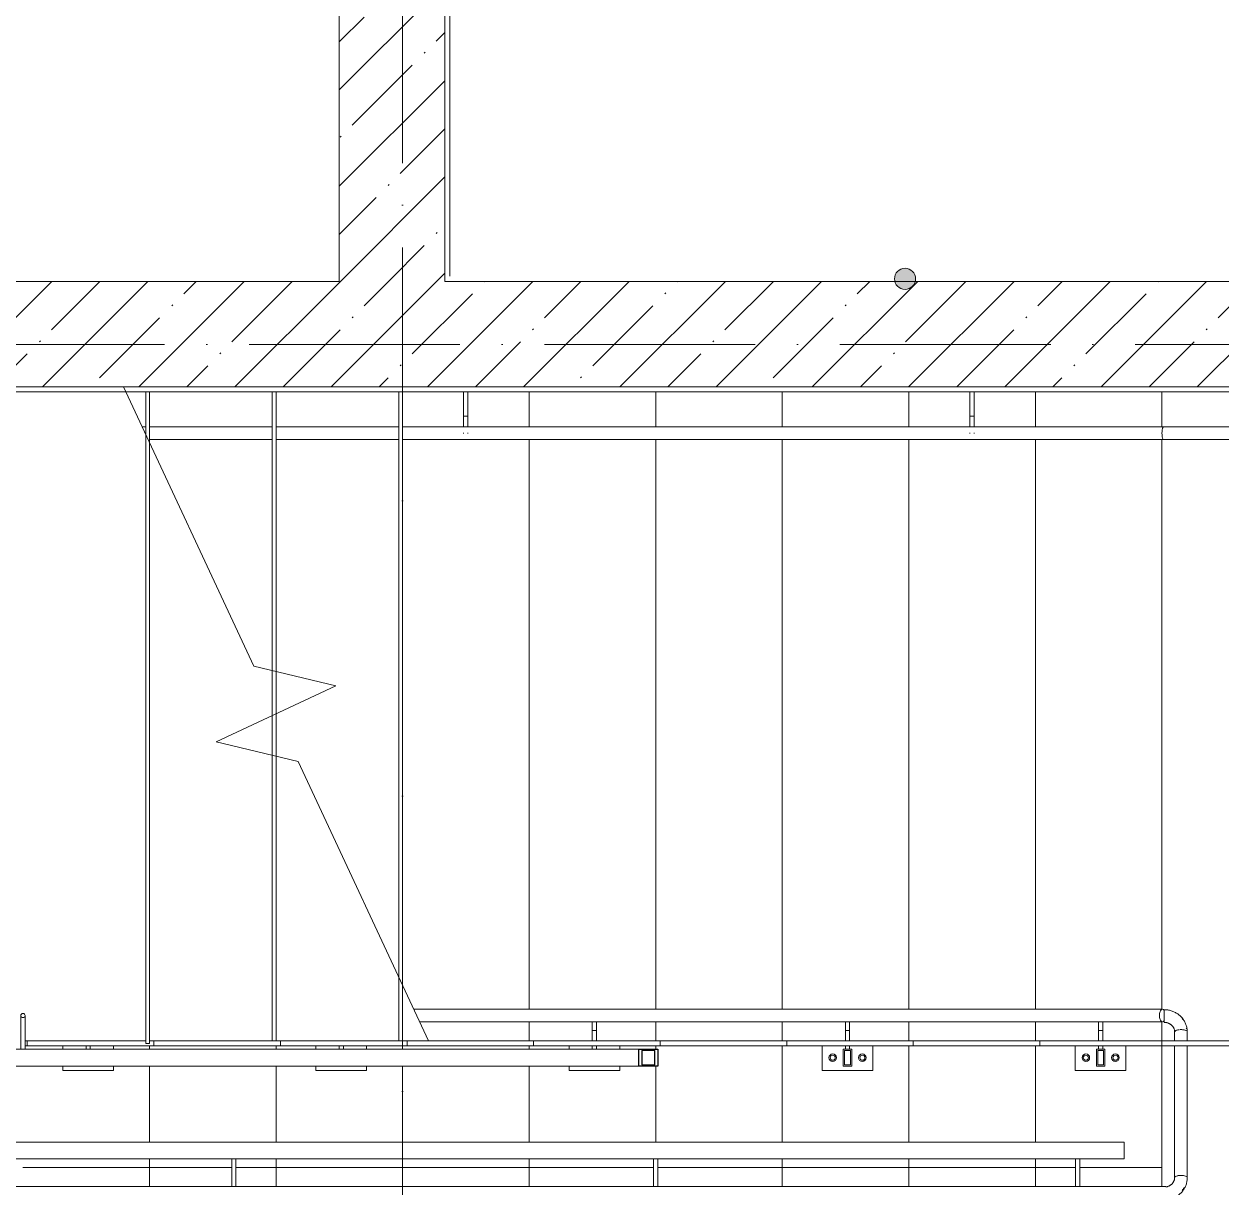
# Model space of a CAD drawing. Header units: millimetres. Extents: x -12989 to 629078, y -109036 to 555275.
# Drawn here: x 77032 to 79870, y -104562 to -101805 of the extents above; entities that cross this region are included whole.
import ezdxf

# ---------------------------------------------------------------- set-up
doc = ezdxf.new("R2010")
doc.units = ezdxf.units.MM
doc.linetypes.add('50_200_ШТРИХ_1Т_ш5_п1_п1_', pattern=[700, 500, -100, 0, -100])
for name, color, linetype, lineweight in [('4 -стяжа', 7, 'Continuous', 30), ('Контуры', 7, 'Continuous', 9), ('Линии подступенков', 7, 'Continuous', 9), ('Линии свеса', 7, 'Continuous', 9), ('Марки вырезов', 7, 'Continuous', 9), ('Марки стен', 7, 'Continuous', 9), ('Ограждение', 7, 'Continuous', 9), ('Ограждение-1', 7, 'Continuous', 25), ('Оси-2', 7, '50_200_ШТРИХ_1Т_ш5_п1_п1_', 9), ('Стены', 7, 'Continuous', 9), ('Стены-1', 7, 'Continuous', 13), ('Штриховка разреза-1', 7, 'Continuous', 9)]:
    doc.layers.add(name, color=color, linetype=linetype, lineweight=lineweight)
doc.layers.get('4 -стяжа').off()
pattern_1 = [(45, (0, 0), (-114.04925, 114.04925), []), (45, (114.05, 0), (-114.04925, 114.04925), [201.612, -40.322, 3.353, -36.97])]

# ---------------------------------------------------------------- blocks, each defined once
blk = doc.blocks.new('ось2эт')
at = {"layer": 'Оси-2'}
for p, q in [((77929.9, -108435.9), (77929.9, -54635.1)), ((94868.3, -102565.3), (-12388.8, -102565.3))]:
    blk.add_line(p, q, dxfattribs=at)
blk = doc.blocks.new('О_Элемент ограждения_Маршевый с подрезкой_Труба_ГОСТ 8645-68 - О_Элемент ограждения_Маршевый с подрезкой_Труба_ГОСТ 8645-68-V91-АИ2_02_План отделки стен 2-го этажа _Часть 2_')
at = {"layer": 'Ограждение'}
for p, q in [((-210, 20), (-2570, 20)), ((-210, 20), (-210, -20)), ((-20, 20), (-210, 20)), ((-1114.8, -20), (-2570, -20)), ((-210, -20), (-1105.2, -20)), ((-210, -20), (-114.8, -20)), ((-105.2, -20), (-20, -20))]:
    blk.add_line(p, q, dxfattribs=at)
at = {"layer": 'Ограждение-1'}
for p, q in [((-2614.7, -20), (-2614.7, 20)), ((-2614.7, 20), (-2570, 20)), ((-2608, 17), (-2608, -17)), ((-2576.7, 17), (-2608, 17)), ((-2576.7, -17), (-2576.7, 17)), ((-2570, 20), (-2570, -20)), ((-2570, -20), (-2614.7, -20)), ((-2608, -17), (-2576.7, -17))]:
    blk.add_line(p, q, dxfattribs=at)
blk = doc.blocks.new('О_Элемент ограждения_Обод_Труба_ГОСТ 8645-68 - О_Элемент ограждения_Обод_Труба_ГОСТ 8645-68-V87-АИ2_02_План отделки стен 2-го этажа _Часть 2_')
at = {"layer": 'Ограждение'}
for p, q in [((-3720, 20), (0, 20)), ((0, 20), (0, -20)), ((0, -20), (-3720, -20))]:
    blk.add_line(p, q, dxfattribs=at)
blk = doc.blocks.new('О_Кронштейн_Форма Г_Круг_ГОСТ 2590-2006 - О_Кронштейн_Форма Г_Круг_ГОСТ 2590-2006-V88-АИ2_02_План отделки стен 2-го этажа _Часть 2_')
at = {"layer": 'Ограждение'}
for p, q in [((5895, 1665), (5895, 1720)), ((5905, 1720), (5905, 1665))]:
    blk.add_line(p, q, dxfattribs=at)
at = {"layer": 'Ограждение', "flags": 128}
for points in [[(5895, 1655), (5895, 1655.9), (5895, 1656.9), (5895, 1657.8), (5895, 1658.8), (5895, 1659.8), (5895, 1660.8), (5895, 1661.7), (5895, 1662.7), (5895, 1663.7), (5895, 1664.7), (5895, 1665)], [(5905, 1665), (5905, 1664), (5905, 1663), (5905, 1662), (5905, 1661), (5905, 1660), (5905, 1659.1), (5905, 1658.1), (5905, 1657.1), (5905, 1656.2), (5905, 1655.3)]]:
    blk.add_lwpolyline(points, dxfattribs=at)
blk = doc.blocks.new('О_Элемент поручня_Маршевый_Труба_ГОСТ 8732-78 - О_Элемент поручня_Маршевый_Труба_ГОСТ 8732-78-V93-АИ2_02_План отделки стен 2-го этажа _Часть 2_')
at = {"layer": 'Ограждение'}
blk.add_line((-9.9, 0), (-3926, 0), dxfattribs=at)
at = {"layer": 'Ограждение', "flags": 128}
blk.add_lwpolyline([(-8.3, -1.5), (-9.1, -0.4), (-9.9, 0)], dxfattribs=at)
blk = doc.blocks.new('Ограждение 2 - Ограждение 2-32862125-АИ2_02_План отделки стен 2-го этажа _Часть 2_')
at = {"layer": 'Ограждение'}
for p, q in [((85794.7, 1719), (85794.7, 1661.1)), ((85794.7, 1719), (85794.7, 1661.1)), ((85804.7, 1661.1), (85804.7, 1719)), ((85804.7, 1661.1), (85804.7, 1719)), ((86994.8, 1719), (86994.8, 1661.1)), ((86994.8, 1719), (86994.8, 1661.1)), ((87004.8, 1661.1), (87004.8, 1719)), ((87004.8, 1661.1), (87004.8, 1719)), ((85041, 1636), (85032.9, 1636)), ((85341, 1636), (85050, 1636)), ((85641, 1636), (85350, 1636)), ((87453.5, 1636), (85650, 1636)), ((87764.7, 1636), (87453.5, 1636)), ((85050, 1606), (85341, 1606)), ((85350, 1606), (85641, 1606)), ((85650, 1606), (87453.5, 1606)), ((87453.5, 1606), (87764.7, 1606))]:
    blk.add_line(p, q, dxfattribs=at)
at = {"layer": 'Ограждение', "flags": 128}
for points in [[(85794.7, 1636.6), (85794.7, 1638), (85794.7, 1639.3), (85794.7, 1640.7), (85794.7, 1642.2), (85794.7, 1643.7), (85794.7, 1645.2), (85794.7, 1646.7), (85794.7, 1648.3), (85794.7, 1649.8), (85794.7, 1651.4), (85794.7, 1653), (85794.7, 1654.6), (85794.7, 1656.3), (85794.7, 1657.9), (85794.7, 1659.6), (85794.7, 1661.1)], [(85794.7, 1636.6), (85794.7, 1638), (85794.7, 1639.3), (85794.7, 1640.7), (85794.7, 1642.2), (85794.7, 1643.7), (85794.7, 1645.2), (85794.7, 1646.7), (85794.7, 1648.3), (85794.7, 1649.8), (85794.7, 1651.4), (85794.7, 1653), (85794.7, 1654.6), (85794.7, 1656.3), (85794.7, 1657.9), (85794.7, 1659.6), (85794.7, 1661.1)], [(85804.7, 1661.1), (85804.7, 1659.4), (85804.7, 1657.8), (85804.7, 1656.2), (85804.7, 1654.5), (85804.7, 1652.9), (85804.7, 1651.3), (85804.7, 1649.7), (85804.7, 1648.1), (85804.7, 1646.6), (85804.7, 1645.1), (85804.7, 1643.6), (85804.7, 1642.1), (85804.7, 1640.6), (85804.7, 1639.2), (85804.7, 1637.9), (85804.7, 1636.5)], [(85804.7, 1661.1), (85804.7, 1659.4), (85804.7, 1657.8), (85804.7, 1656.2), (85804.7, 1654.5), (85804.7, 1652.9), (85804.7, 1651.3), (85804.7, 1649.7), (85804.7, 1648.1), (85804.7, 1646.6), (85804.7, 1645.1), (85804.7, 1643.6), (85804.7, 1642.1), (85804.7, 1640.6), (85804.7, 1639.2), (85804.7, 1637.9), (85804.7, 1636.5)], [(86994.8, 1636.6), (86994.8, 1638), (86994.8, 1639.3), (86994.8, 1640.7), (86994.8, 1642.2), (86994.8, 1643.7), (86994.8, 1645.2), (86994.8, 1646.7), (86994.8, 1648.3), (86994.8, 1649.8), (86994.8, 1651.4), (86994.8, 1653), (86994.8, 1654.6), (86994.8, 1656.3), (86994.8, 1657.9), (86994.8, 1659.6), (86994.8, 1661.1)], [(86994.8, 1636.6), (86994.8, 1638), (86994.8, 1639.3), (86994.8, 1640.7), (86994.8, 1642.2), (86994.8, 1643.7), (86994.8, 1645.2), (86994.8, 1646.7), (86994.8, 1648.3), (86994.8, 1649.8), (86994.8, 1651.4), (86994.8, 1653), (86994.8, 1654.6), (86994.8, 1656.3), (86994.8, 1657.9), (86994.8, 1659.6), (86994.8, 1661.1)], [(87004.8, 1661.1), (87004.8, 1659.4), (87004.8, 1657.8), (87004.8, 1656.2), (87004.8, 1654.5), (87004.8, 1652.9), (87004.8, 1651.3), (87004.8, 1649.7), (87004.8, 1648.1), (87004.8, 1646.6), (87004.8, 1645.1), (87004.8, 1643.6), (87004.8, 1642.1), (87004.8, 1640.6), (87004.8, 1639.2), (87004.8, 1637.9), (87004.8, 1636.5)], [(87004.8, 1661.1), (87004.8, 1659.4), (87004.8, 1657.8), (87004.8, 1656.2), (87004.8, 1654.5), (87004.8, 1652.9), (87004.8, 1651.3), (87004.8, 1649.7), (87004.8, 1648.1), (87004.8, 1646.6), (87004.8, 1645.1), (87004.8, 1643.6), (87004.8, 1642.1), (87004.8, 1640.6), (87004.8, 1639.2), (87004.8, 1637.9), (87004.8, 1636.5)], [(85794.7, 1620.1), (85794.7, 1620.2), (85794.7, 1620.3), (85794.7, 1620.4), (85794.7, 1620.7), (85794.7, 1621), (85794.7, 1621.4), (85794.7, 1621.8)], [(85804.7, 1621.8), (85804.7, 1621.3), (85804.7, 1621), (85804.7, 1620.7), (85804.7, 1620.4), (85804.7, 1620.3), (85804.7, 1620.2), (85804.7, 1620.1)], [(86994.8, 1620.1), (86994.8, 1620.2), (86994.8, 1620.3), (86994.8, 1620.4), (86994.8, 1620.7), (86994.8, 1621), (86994.8, 1621.4), (86994.8, 1621.8)], [(87004.8, 1621.8), (87004.8, 1621.3), (87004.8, 1621), (87004.8, 1620.7), (87004.8, 1620.4), (87004.8, 1620.3), (87004.8, 1620.2), (87004.8, 1620.1)]]:
    blk.add_lwpolyline(points, dxfattribs=at)
at = {"layer": 'Ограждение'}
for points in [[(85794.8, 1661.1), (85794.7, 1661.1), (85794.7, 1661.1), (85794.8, 1661.1)], [(85794.8, 1661.1), (85794.7, 1661.1), (85794.7, 1661.1), (85795.3, 1661.1), (85796.4, 1661.1), (85798, 1661.1), (85799.1, 1661.1), (85799.7, 1661.1)], [(85799.7, 1661.1), (85800.3, 1661.1), (85801.5, 1661.1), (85803, 1661.1), (85804.1, 1661.1), (85804.5, 1661.1), (85804.6, 1661.1)], [(86994.9, 1661.1), (86994.8, 1661.1), (86994.8, 1661.1), (86994.9, 1661.1)], [(86994.9, 1661.1), (86994.8, 1661.1), (86994.8, 1661.1), (86995.4, 1661.1), (86996.5, 1661.1), (86998.1, 1661.1), (86999.2, 1661.1), (86999.8, 1661.1)], [(86999.8, 1661.1), (87000.4, 1661.1), (87001.6, 1661.1), (87003.1, 1661.1), (87004.2, 1661.1), (87004.6, 1661.1), (87004.7, 1661.1)]]:
    blk.add_open_spline(points, degree=3, dxfattribs=at)
for points, knots in [([(87453.5, 1636), (87453.2, 1636), (87452.6, 1635.7), (87451.8, 1634.2), (87451, 1631.8), (87450.2, 1627.6), (87450, 1623.7), (87450, 1621)], [-0.5, -0.5, -0.5, -0.5, -0.4166667, -0.3333333, -0.25, -0.1666667, 0, 0, 0, 0]), ([(87450, 1621), (87450, 1618.4), (87450.2, 1614.5), (87451, 1610.3), (87451.8, 1607.9), (87452.6, 1606.4), (87453.2, 1606), (87453.5, 1606)], [-1, -1, -1, -1, -0.8333333, -0.75, -0.6666667, -0.5833333, -0.5, -0.5, -0.5, -0.5])]:
    blk.add_open_spline(points, degree=3, knots=knots, dxfattribs=at)
blk = doc.blocks.new('О_Элемент поручня_Торцевой_Труба_ГОСТ 8732-78 - О_Элемент поручня_Торцевой_Труба_ГОСТ 8732-78-31465698-АИ2_02_План отделки стен 2-го этажа _Часть 2_')
at = {"layer": 'Ограждение'}
for p, q in [((-38.6, 30), (-350.8, 30)), ((-5.3, 30), (-26.6, 30)), ((-350.8, 0), (-38.6, 0)), ((-26.6, 0), (-5.3, 0))]:
    blk.add_line(p, q, dxfattribs=at)
for centre, start_param, end_param in [((-5.3, 15), 5.759587, 6.283185), ((-350.8, 15), 3.141593, 4.712389), ((-350.8, 15), 5.235988, 5.393382), ((-5.3, 15), 3.141593, 3.403392), ((-5.3, 15), 5.574568, 5.720388), ((-5.3, 15), 3.701791, 3.847547), ((-5.3, 15), 4.125313, 4.18879), ((-5.3, 15), 4.712391, 4.953925), ((-5.3, 15), 4.469522, 4.712389)]:
    blk.add_ellipse(centre, major_axis=(0, 15), ratio=0.350207, start_param=start_param, end_param=end_param, dxfattribs=at)
blk = doc.blocks.new('О_Элемент поручня_Загиб_Труба_ГОСТ 8732-78 - О_Элемент поручня_Загиб_Труба_ГОСТ 8732-78-31465703-АИ2_02_План отделки стен 2-го этажа _Часть 2_')
at = {"layer": 'Ограждение'}
for p, q in [((89805, 2073.8), (89805, 2073.3)), ((89805, 2043.8), (89805, 2073.8)), ((89805, 2044.3), (89805, 2043.8)), ((89847.6, 2052.2), (89848.6, 2050.9)), ((89857.7, 2030.2), (89858, 2028.1))]:
    blk.add_line(p, q, dxfattribs=at)
at = {"layer": 'Ограждение', "flags": 128}
for points in [[(89805, 2073.8), (89807.2, 2073.8), (89809.3, 2073.7), (89811.5, 2073.5), (89813.6, 2073.2), (89815.7, 2072.8), (89817.9, 2072.4), (89820, 2071.9), (89822, 2071.3), (89824.1, 2070.6), (89826.1, 2069.8), (89828.1, 2069), (89830, 2068.1), (89832, 2067.1), (89833.8, 2066), (89835.7, 2064.9), (89837.5, 2063.7), (89839.2, 2062.5), (89840.9, 2061.1), (89842.5, 2059.7), (89844.1, 2058.3), (89845.6, 2056.7), (89847.1, 2055.2), (89848.5, 2053.5), (89849.8, 2051.8), (89851, 2050.1), (89852.2, 2048.3), (89853.3, 2046.5), (89854.3, 2044.6), (89855.3, 2042.6), (89856.1, 2040.7), (89856.9, 2038.7), (89857.6, 2036.7), (89858.2, 2034.6), (89858.7, 2032.5), (89859.2, 2030.4), (89859.5, 2028.3), (89859.8, 2026.2), (89859.9, 2024.1), (89860, 2021.9)], [(89830, 2021.4), (89830, 2022.2), (89829.9, 2023.1), (89829.8, 2023.9), (89829.7, 2024.8), (89829.5, 2025.6), (89829.3, 2026.5), (89829.1, 2027.3), (89828.8, 2028.1), (89828.5, 2029), (89828.2, 2029.8), (89827.8, 2030.6), (89827.4, 2031.4), (89826.9, 2032.2), (89826.4, 2032.9), (89825.9, 2033.7), (89825.3, 2034.4), (89824.7, 2035.1), (89824.1, 2035.8), (89823.5, 2036.5), (89822.8, 2037.1), (89822.1, 2037.8), (89821.3, 2038.4), (89820.5, 2039), (89819.7, 2039.5), (89818.9, 2040), (89818, 2040.5), (89817.1, 2041), (89816.2, 2041.4), (89815.3, 2041.8), (89814.4, 2042.2), (89813.4, 2042.5), (89812.4, 2042.8), (89811.4, 2043.1), (89810.4, 2043.3), (89809.4, 2043.5), (89808.4, 2043.6), (89807.4, 2043.7), (89806.3, 2043.8), (89805.3, 2043.8), (89805, 2043.8)]]:
    blk.add_lwpolyline(points, dxfattribs=at)
at = {"layer": 'Ограждение'}
for start_param, end_param in [(2.776165, 3.141593), (1.905831, 2.535092), (1.570798, 1.811871), (0.600394, 1.570798), (0, 0.178896)]:
    blk.add_ellipse((89845, 2021.4), major_axis=(15, 0), ratio=0.350207, start_param=start_param, end_param=end_param, dxfattribs=at)
blk = doc.blocks.new('О_Элемент поручня_Загиб_Труба_ГОСТ 8732-78 - О_Элемент поручня_Загиб_Труба_ГОСТ 8732-78-V244-АИ2_02_План отделки стен 2-го этажа _Часть 2_')
at = {"layer": 'Ограждение'}
for p, q in [((89805, 1624.3), (89805, 1632.2)), ((89805, 1623.5), (89805, 1624.3))]:
    blk.add_line(p, q, dxfattribs=at)
at = {"layer": 'Ограждение', "flags": 128}
for points in [[(89860, 1675.9), (89860, 1673.7), (89859.8, 1671.6), (89859.6, 1669.5), (89859.3, 1667.3), (89858.9, 1665.2), (89858.4, 1663.2), (89857.8, 1661.1), (89857.1, 1659.1), (89856.4, 1657.1), (89855.5, 1655.1), (89854.6, 1653.2), (89853.6, 1651.3), (89852.5, 1649.4), (89851.4, 1647.6), (89850.1, 1645.9), (89848.8, 1644.1), (89847.5, 1642.5), (89846, 1640.9), (89844.5, 1639.4), (89843, 1637.9), (89841.3, 1636.5), (89839.7, 1635.1), (89837.9, 1633.8), (89836.2, 1632.6), (89834.3, 1631.5), (89832.5, 1630.4), (89830.6, 1629.4), (89828.6, 1628.5), (89826.6, 1627.6), (89824.6, 1626.8), (89822.6, 1626.1), (89820.5, 1625.5), (89818.4, 1625), (89816.3, 1624.5), (89814.2, 1624.1), (89812.1, 1623.8), (89809.9, 1623.6), (89807.7, 1623.5), (89805.6, 1623.4), (89805, 1623.4)], [(89810.1, 1653.9), (89811.2, 1654.1), (89812.2, 1654.3), (89813.1, 1654.6), (89814.1, 1654.9), (89815.1, 1655.3), (89816, 1655.7), (89816.9, 1656.1), (89817.8, 1656.6), (89818.7, 1657), (89819.5, 1657.6), (89820.3, 1658.1), (89821.1, 1658.7), (89821.9, 1659.3), (89822.6, 1659.9), (89823.3, 1660.5), (89823.9, 1661.2), (89824.6, 1661.9), (89825.2, 1662.6), (89825.8, 1663.3), (89826.3, 1664.1), (89826.8, 1664.9), (89827.2, 1665.6), (89827.7, 1666.4), (89828.1, 1667.2), (89828.4, 1668), (89828.7, 1668.8), (89829, 1669.7), (89829.3, 1670.5), (89829.5, 1671.4), (89829.7, 1672.2), (89829.8, 1673.1), (89829.9, 1673.9), (89830, 1674.8), (89830, 1675.6), (89830, 1675.9)], [(89849.8, 1647.9), (89848.9, 1646.7), (89847.7, 1645.1)], [(89852.3, 1652), (89851.2, 1650.2), (89850.1, 1648.4)]]:
    blk.add_lwpolyline(points, dxfattribs=at)
at = {"layer": 'Ограждение'}
for start_param, end_param in [(2.692794, 3.141593), (2.468394, 2.62707), (1.833599, 2.019595), (1.570796, 1.795196), (0, 1.570796)]:
    blk.add_ellipse((89845, 1675.9), major_axis=(15, 0), ratio=0.350207, start_param=start_param, end_param=end_param, dxfattribs=at)
blk = doc.blocks.new('Ограждение 6 - Ограждение 2-32862468-АИ2_02_План отделки стен 2-го этажа _Часть 2_')
at = {"layer": 'Ограждение'}
for p, q in [((87450.9, 194.7), (85676.4, 194.7)), ((85690.4, 164.7), (87450.9, 164.7)), ((86099.6, 144), (86099.6, 119.7)), ((86109.6, 119.7), (86109.6, 144)), ((86699.7, 144), (86699.7, 119.7)), ((86709.7, 119.7), (86709.7, 144)), ((87299.6, 144), (87299.6, 119.7)), ((87309.6, 119.7), (87309.6, 144)), ((86099.6, 139.6), (86099.6, 119.7)), ((86109.6, 119.7), (86109.6, 139.6)), ((86699.7, 139.6), (86699.7, 119.7)), ((86709.7, 119.7), (86709.7, 139.6)), ((87299.6, 139.6), (87299.6, 119.7)), ((87309.6, 119.7), (87309.6, 139.6)), ((84844.6, 107.7), (84844.6, 99.7)), ((84899.6, 107.7), (84899.6, 99.7)), ((84899.6, 107.7), (84899.6, 99.7)), ((84909.6, 99.7), (84909.6, 107.7)), ((84909.6, 99.7), (84909.6, 107.7)), ((84964.6, 99.7), (84964.6, 107.7)), ((85444.6, 107.7), (85444.6, 99.7)), ((85499.6, 107.7), (85499.6, 99.7)), ((85499.6, 107.7), (85499.6, 99.7)), ((85509.6, 99.7), (85509.6, 107.7)), ((85509.6, 99.7), (85509.6, 107.7)), ((85564.6, 99.7), (85564.6, 107.7)), ((86044.6, 107.7), (86044.6, 99.7)), ((86099.6, 107.7), (86099.6, 99.7)), ((86099.6, 107.7), (86099.6, 99.7)), ((86109.6, 99.7), (86109.6, 107.7)), ((86109.6, 99.7), (86109.6, 107.7)), ((86164.6, 99.7), (86164.6, 107.7)), ((86644.6, 107.7), (86644.6, 49.7)), ((86694.6, 99.7), (86694.6, 59.7)), ((86714.6, 99.7), (86694.6, 99.7)), ((86697.6, 96.7), (86711.6, 96.7)), ((86697.6, 62.7), (86697.6, 96.7)), ((86699.7, 107.7), (86699.7, 99.7)), ((86699.7, 107.7), (86699.7, 99.7)), ((86709.7, 99.7), (86709.7, 107.7)), ((86709.7, 99.7), (86709.7, 107.7)), ((86711.6, 96.7), (86711.6, 62.7)), ((86714.6, 59.7), (86714.6, 99.7)), ((86764.6, 49.7), (86764.6, 107.7)), ((87244.6, 107.7), (87244.6, 49.7)), ((87294.6, 99.7), (87294.6, 59.7)), ((87314.6, 99.7), (87294.6, 99.7)), ((87297.6, 96.7), (87311.6, 96.7)), ((87297.6, 62.7), (87297.6, 96.7)), ((87299.6, 107.7), (87299.6, 99.7)), ((87299.6, 107.7), (87299.6, 99.7)), ((87309.6, 99.7), (87309.6, 107.7)), ((87309.6, 99.7), (87309.6, 107.7)), ((87311.6, 96.7), (87311.6, 62.7)), ((87314.6, 59.7), (87314.6, 99.7)), ((87364.6, 49.7), (87364.6, 107.7)), ((84844.6, 59.7), (84844.6, 49.7)), ((84964.6, 49.7), (84964.6, 59.7)), ((85444.6, 59.7), (85444.6, 49.7)), ((85564.6, 49.7), (85564.6, 59.7)), ((86044.6, 59.7), (86044.6, 49.7)), ((86164.6, 49.7), (86164.6, 59.7)), ((86694.6, 59.7), (86714.6, 59.7)), ((86711.6, 62.7), (86697.6, 62.7)), ((87294.6, 59.7), (87314.6, 59.7)), ((87311.6, 62.7), (87297.6, 62.7)), ((84844.6, 49.7), (84964.6, 49.7)), ((85444.6, 49.7), (85564.6, 49.7)), ((86044.6, 49.7), (86164.6, 49.7)), ((86644.6, 49.7), (86764.6, 49.7)), ((87244.6, 49.7), (87364.6, 49.7))]:
    blk.add_line(p, q, dxfattribs=at)
at = {"layer": 'Ограждение', "flags": 128}
for points in [[(86099.6, 144), (86099.6, 145.6), (86099.6, 147.3), (86099.6, 148.9), (86099.6, 150.5), (86099.6, 152.2), (86099.6, 153.8), (86099.6, 155.4), (86099.6, 156.9), (86099.6, 158.5), (86099.6, 160), (86099.6, 161.5), (86099.6, 163), (86099.6, 164.4)], [(86099.6, 139.6), (86099.6, 141.2), (86099.6, 142.9), (86099.6, 144.5), (86099.6, 146.2), (86099.6, 147.8), (86099.6, 149.4), (86099.6, 151), (86099.6, 152.6), (86099.6, 154.1), (86099.6, 155.6), (86099.6, 157.1), (86099.6, 158.6), (86099.6, 160.1), (86099.6, 161.5), (86099.6, 162.8), (86099.6, 164.2)], [(86109.6, 164.3), (86109.6, 162.9), (86109.6, 161.4), (86109.6, 159.9), (86109.6, 158.4), (86109.6, 156.8), (86109.6, 155.2), (86109.6, 153.7), (86109.6, 152), (86109.6, 150.4), (86109.6, 148.8), (86109.6, 147.2), (86109.6, 145.5), (86109.6, 144)], [(86109.6, 164.1), (86109.6, 162.7), (86109.6, 161.4), (86109.6, 159.9), (86109.6, 158.5), (86109.6, 157), (86109.6, 155.5), (86109.6, 154), (86109.6, 152.4), (86109.6, 150.9), (86109.6, 149.3), (86109.6, 147.7), (86109.6, 146), (86109.6, 144.4), (86109.6, 142.8), (86109.6, 141.1), (86109.6, 139.6)], [(86699.7, 144), (86699.7, 145.6), (86699.7, 147.3), (86699.7, 148.9), (86699.7, 150.5), (86699.7, 152.2), (86699.7, 153.8), (86699.7, 155.4), (86699.7, 156.9), (86699.7, 158.5), (86699.7, 160), (86699.7, 161.5), (86699.7, 163), (86699.7, 164.4)], [(86699.7, 139.6), (86699.7, 141.2), (86699.7, 142.9), (86699.7, 144.5), (86699.7, 146.2), (86699.7, 147.8), (86699.7, 149.4), (86699.7, 151), (86699.7, 152.6), (86699.7, 154.1), (86699.7, 155.6), (86699.7, 157.1), (86699.7, 158.6), (86699.7, 160.1), (86699.7, 161.5), (86699.7, 162.8), (86699.7, 164.2)], [(86709.7, 164.3), (86709.7, 162.9), (86709.7, 161.4), (86709.7, 159.9), (86709.7, 158.4), (86709.7, 156.8), (86709.7, 155.2), (86709.7, 153.7), (86709.7, 152), (86709.7, 150.4), (86709.7, 148.8), (86709.7, 147.2), (86709.7, 145.5), (86709.7, 144)], [(86709.7, 164.1), (86709.7, 162.7), (86709.7, 161.4), (86709.7, 159.9), (86709.7, 158.5), (86709.7, 157), (86709.7, 155.5), (86709.7, 154), (86709.7, 152.4), (86709.7, 150.9), (86709.7, 149.3), (86709.7, 147.7), (86709.7, 146), (86709.7, 144.4), (86709.7, 142.8), (86709.7, 141.1), (86709.7, 139.6)], [(87299.6, 144), (87299.6, 145.6), (87299.6, 147.3), (87299.6, 148.9), (87299.6, 150.5), (87299.6, 152.2), (87299.6, 153.8), (87299.6, 155.4), (87299.6, 156.9), (87299.6, 158.5), (87299.6, 160), (87299.6, 161.5), (87299.6, 163), (87299.6, 164.4)], [(87299.6, 139.6), (87299.6, 141.2), (87299.6, 142.9), (87299.6, 144.5), (87299.6, 146.2), (87299.6, 147.8), (87299.6, 149.4), (87299.6, 151), (87299.6, 152.6), (87299.6, 154.1), (87299.6, 155.6), (87299.6, 157.1), (87299.6, 158.6), (87299.6, 160.1), (87299.6, 161.5), (87299.6, 162.8), (87299.6, 164.2)], [(87309.6, 164.3), (87309.6, 162.9), (87309.6, 161.4), (87309.6, 159.9), (87309.6, 158.4), (87309.6, 156.8), (87309.6, 155.2), (87309.6, 153.7), (87309.6, 152), (87309.6, 150.4), (87309.6, 148.8), (87309.6, 147.2), (87309.6, 145.5), (87309.6, 144)], [(87309.6, 164.1), (87309.6, 162.7), (87309.6, 161.4), (87309.6, 159.9), (87309.6, 158.5), (87309.6, 157), (87309.6, 155.5), (87309.6, 154), (87309.6, 152.4), (87309.6, 150.9), (87309.6, 149.3), (87309.6, 147.7), (87309.6, 146), (87309.6, 144.4), (87309.6, 142.8), (87309.6, 141.1), (87309.6, 139.6)]]:
    blk.add_lwpolyline(points, dxfattribs=at)
at = {"layer": 'Ограждение'}
for centre, radius, start, end in [((86669.6, 79.6), 9, 90, 270), ((86669.5, 79.6), 6, 90, 270), ((86669.5, 79.6), 6, 270, 90), ((86669.6, 79.6), 9, 270, 90), ((86739.7, 79.6), 9, 90, 270), ((86739.8, 79.6), 6, 90, 270), ((86739.7, 79.6), 9, 270, 90), ((86739.8, 79.6), 6, 270, 90), ((87269.6, 79.6), 9, 90, 270), ((87269.5, 79.6), 6, 90, 270), ((87269.5, 79.6), 6, 270, 90), ((87269.6, 79.6), 9, 270, 90), ((87339.7, 79.6), 9, 90, 270), ((87339.8, 79.6), 6, 90, 270), ((87339.7, 79.6), 9, 270, 90), ((87339.8, 79.6), 6, 270, 90)]:
    blk.add_arc(centre, radius, start, end, dxfattribs=at)
for start_param, end_param in [(5.631014, 7.853982), (1.570796, 3.798419)]:
    blk.add_ellipse((87450.9, 179.7), major_axis=(0, 15), ratio=0.447214, start_param=start_param, end_param=end_param, dxfattribs=at)
for points in [[(86099.7, 144), (86099.8, 144), (86100.2, 144), (86101.3, 144), (86102.9, 144), (86104, 144), (86104.6, 144)], [(86104.6, 144), (86105.2, 144), (86106.4, 144), (86107.9, 144), (86109, 144), (86109.6, 144), (86109.6, 144), (86109.5, 144)], [(86699.7, 144), (86699.8, 144), (86700.2, 144), (86701.4, 144), (86702.9, 144), (86704.1, 144), (86704.7, 144)], [(86704.7, 144), (86705.2, 144), (86706.4, 144), (86707.9, 144), (86709.1, 144), (86709.7, 144), (86709.7, 144), (86709.6, 144)], [(87299.7, 144), (87299.8, 144), (87300.2, 144), (87301.4, 144), (87302.9, 144), (87304.1, 144), (87304.6, 144)], [(87304.6, 144), (87305.2, 144), (87306.4, 144), (87307.9, 144), (87309.1, 144), (87309.7, 144), (87309.7, 144), (87309.6, 144)], [(86109.5, 139.6), (86109.6, 139.6), (86109.6, 139.6), (86109.5, 139.6)], [(86709.6, 139.6), (86709.7, 139.6), (86709.7, 139.6), (86709.6, 139.6)], [(87309.6, 139.6), (87309.7, 139.6), (87309.7, 139.6), (87309.6, 139.6)]]:
    blk.add_open_spline(points, degree=3, dxfattribs=at)
blk = doc.blocks.new('О_Кронштейн_Форма Г_Круг_ГОСТ 2590-2006 - О_Кронштейн_Форма Г_Круг_ГОСТ 2590-2006-31422595-АИ2_02_План отделки стен 2-го этажа _Часть 2_')
at = {"layer": 'Ограждение'}
for p, q in [((2394.3, 1980), (2394.3, 2035)), ((2404.3, 2035), (2404.3, 1980)), ((2399.3, 1980), (2394.3, 1980)), ((2404.3, 1980), (2399.3, 1980))]:
    blk.add_line(p, q, dxfattribs=at)
at = {"layer": 'Ограждение', "flags": 128}
for points in [[(2394.3, 2035), (2394.3, 2036), (2394.3, 2037), (2394.3, 2038), (2394.3, 2039), (2394.3, 2040), (2394.3, 2040.9), (2394.3, 2041.9), (2394.3, 2042.9), (2394.3, 2043.8), (2394.3, 2044.7), (2394.3, 2045.6), (2394.3, 2046.5), (2394.3, 2047.4), (2394.3, 2048.3), (2394.3, 2049.1), (2394.3, 2049.9), (2394.3, 2050.7), (2394.3, 2051.5), (2394.3, 2052.2), (2394.3, 2052.9), (2394.3, 2053.6), (2394.3, 2054.3), (2394.3, 2054.9), (2394.3, 2055.5), (2394.3, 2056), (2394.3, 2056.6), (2394.3, 2057), (2394.3, 2057.5), (2394.3, 2057.9), (2394.3, 2058.3), (2394.3, 2058.6), (2394.3, 2059), (2394.3, 2059.2), (2394.3, 2059.4), (2394.3, 2059.6), (2394.3, 2059.8), (2394.3, 2059.9), (2394.3, 2060), (2394.3, 2060)], [(2404.3, 2060), (2404.3, 2060), (2404.3, 2059.9), (2404.3, 2059.8), (2404.3, 2059.7), (2404.3, 2059.5), (2404.3, 2059.3), (2404.3, 2059), (2404.3, 2058.7), (2404.3, 2058.4), (2404.3, 2058), (2404.3, 2057.6), (2404.3, 2057.2), (2404.3, 2056.7), (2404.3, 2056.2), (2404.3, 2055.6), (2404.3, 2055.1), (2404.3, 2054.4), (2404.3, 2053.8), (2404.3, 2053.1), (2404.3, 2052.4), (2404.3, 2051.7), (2404.3, 2050.9), (2404.3, 2050.1), (2404.3, 2049.3), (2404.3, 2048.5), (2404.3, 2047.7), (2404.3, 2046.8), (2404.3, 2045.9), (2404.3, 2045), (2404.3, 2044.1), (2404.3, 2043.1), (2404.3, 2042.2), (2404.3, 2041.2), (2404.3, 2040.2), (2404.3, 2039.2), (2404.3, 2038.3), (2404.3, 2037.3), (2404.3, 2036.3), (2404.3, 2035.3), (2404.3, 2035)]]:
    blk.add_lwpolyline(points, dxfattribs=at)
at = {"layer": 'Ограждение'}
for start, end in [(90, 270), (270, 90)]:
    blk.add_arc((2399.3, 2060), 5, start, end, dxfattribs=at)
blk = doc.blocks.new('0125-Р-ОО-Ш2-АР-о_23_10_2024_rvt-1-АИ2_02_План отделки стен 2-го этажа _Часть 2_')
at = {"layer": 'Штриховка разреза-1'}
h = blk.add_hatch(dxfattribs=at)
h.set_pattern_fill('FP_1', color=256, style=0, pattern_type=2)
h.set_pattern_definition(pattern_1)
h.paths.add_polyline_path([(87850, 3800), (88100, 3800), (88100, 4850), (87850, 4850), (87850, 4189)], flags=0)
h.paths.add_polyline_path([(87850, 6200), (88100, 6200), (88100, 6500), (87850, 6500)], flags=0)
h = blk.add_hatch(dxfattribs=at)
h.set_pattern_fill('FP_1', color=256, style=0, pattern_type=2)
h.set_pattern_definition(pattern_1)
h.paths.add_polyline_path([(91350, 3550), (91350, 3800), (86150, 3800), (86150, 3550), (91018.2, 3550)], flags=0)
at = {"layer": 'Контуры'}
for p, q in [((89800, 3538), (89800, 3455)), ((89800, 3425), (89800, 2075)), ((89800, 2045), (89800, 2000)), ((87104.8, 2000), (87391, 2000)), ((87400, 2000), (87691, 2000)), ((87700, 2000), (87991, 2000)), ((88000, 2000), (88061.4, 2000)), ((89800, 1988), (89800, 1700)), ((87400, 1700), (87100, 1700)), ((87595.2, 1700), (87400, 1700)), ((87700, 1700), (87604.6, 1700)), ((88000, 1700), (87700, 1700)), ((88300, 1700), (88000, 1700)), ((88595.2, 1700), (88300, 1700)), ((88900, 1700), (88604.6, 1700)), ((89200, 1700), (88900, 1700)), ((89500, 1700), (89200, 1700)), ((89595.2, 1700), (89500, 1700)), ((89800, 1700), (89604.6, 1700)), ((89800, 1655), (89800, 1700))]:
    blk.add_line(p, q, dxfattribs=at)
at = {"layer": 'Линии подступенков'}
for p, q in [((88300, 3538), (88300, 3454.8)), ((88600, 3538), (88600, 3454.8)), ((88900, 3538), (88900, 3454.9)), ((89200, 3538), (89200, 3454.9)), ((89500, 3538), (89500, 3455)), ((89800, 3538), (89800, 3455)), ((87400, 3418.4), (87400, 2000)), ((88300, 3425.2), (88300, 2075)), ((88600, 3425.2), (88600, 2075)), ((88900, 3425.1), (88900, 2075)), ((89200, 3425.1), (89200, 2075)), ((89500, 3425), (89500, 2075)), ((89800, 3425), (89800, 2075)), ((87700, 2875.4), (87700, 2775)), ((87700, 2674.6), (87700, 2000)), ((88000, 2131.6), (88000, 2000)), ((88300, 2045.2), (88300, 2000)), ((88600, 2045.2), (88600, 2000)), ((88900, 2045.1), (88900, 2000)), ((89200, 2045.1), (89200, 2000)), ((89500, 2045), (89500, 2000)), ((89800, 2045), (89800, 2000)), ((87400, 1988), (87400, 1980)), ((87700, 1988), (87700, 1980)), ((88000, 1988), (88000, 1980)), ((88300, 1988), (88300, 1980)), ((88600, 1988), (88600, 1980)), ((88900, 1988), (88900, 1760)), ((89200, 1988), (89200, 1760)), ((89500, 1988), (89500, 1760)), ((89800, 1988), (89800, 1700)), ((87400, 1940), (87400, 1760)), ((87700, 1940), (87700, 1760)), ((88000, 1940), (88000, 1760)), ((88300, 1940), (88300, 1760)), ((88600, 1940), (88600, 1760)), ((87400, 1720), (87400, 1700)), ((87700, 1720), (87700, 1700)), ((88000, 1720), (88000, 1700)), ((88300, 1720), (88300, 1700)), ((88900, 1720), (88900, 1700)), ((89200, 1720), (89200, 1700)), ((89500, 1720), (89500, 1700)), ((87400, 1654.6), (87400, 1700)), ((87700, 1654.6), (87700, 1700)), ((88000, 1654.6), (88000, 1700)), ((88300, 1654.6), (88300, 1700)), ((88900, 1655), (88900, 1700)), ((89200, 1655), (89200, 1700)), ((89500, 1655), (89500, 1700)), ((89800, 1655), (89800, 1700))]:
    blk.add_line(p, q, dxfattribs=at)
at = {"layer": 'Линии свеса'}
for p, q in [((88300, 3538), (88300, 3454.8)), ((88600, 3538), (88600, 3454.8)), ((88900, 3538), (88900, 3454.9)), ((89200, 3538), (89200, 3454.9)), ((89500, 3538), (89500, 3455)), ((87400, 3418.4), (87400, 2000)), ((88300, 3425.2), (88300, 2075)), ((88600, 3425.2), (88600, 2075)), ((88900, 3425.1), (88900, 2075)), ((89200, 3425.1), (89200, 2075)), ((89500, 3425), (89500, 2075)), ((87700, 2875.4), (87700, 2775)), ((87700, 2674.6), (87700, 2000)), ((88000, 2131.6), (88000, 2000)), ((88300, 2045.2), (88300, 2000)), ((88600, 2045.2), (88600, 2000)), ((88900, 2045.1), (88900, 2000)), ((89200, 2045.1), (89200, 2000)), ((89500, 2045), (89500, 2000)), ((87400, 1988), (87400, 1980)), ((87700, 1988), (87700, 1980)), ((88000, 1988), (88000, 1980)), ((88300, 1988), (88300, 1980)), ((88600, 1988), (88600, 1980)), ((88900, 1988), (88900, 1760)), ((89200, 1988), (89200, 1760)), ((89500, 1988), (89500, 1760)), ((87400, 1940), (87400, 1760)), ((87700, 1940), (87700, 1760)), ((88000, 1940), (88000, 1760)), ((88300, 1940), (88300, 1760)), ((88600, 1940), (88600, 1760)), ((87400, 1720), (87400, 1700)), ((87700, 1720), (87700, 1700)), ((88000, 1720), (88000, 1700)), ((88300, 1720), (88300, 1700)), ((88900, 1720), (88900, 1700)), ((89200, 1720), (89200, 1700)), ((89500, 1720), (89500, 1700)), ((87400, 1654.6), (87400, 1700)), ((87700, 1654.6), (87700, 1700)), ((88000, 1654.6), (88000, 1700)), ((88300, 1654.6), (88300, 1700)), ((88900, 1655), (88900, 1700)), ((89200, 1655), (89200, 1700)), ((89500, 1655), (89500, 1700))]:
    blk.add_line(p, q, dxfattribs=at)
at = {"layer": 'Марки вырезов'}
for p, q in [((87647.2, 2888.3), (87338.6, 3550)), ((87841.6, 2841), (87647.2, 2888.3)), ((87558.4, 2709), (87841.6, 2841)), ((87752.8, 2661.7), (87558.4, 2709)), ((88061.4, 2000), (87752.8, 2661.7))]:
    blk.add_line(p, q, dxfattribs=at)
at = {"layer": 'Стены-1'}
for p, q in [((87850, 4850), (87850, 3800)), ((88100, 3800), (88100, 4850)), ((87850, 3800), (86150, 3800)), ((91350, 3800), (88100, 3800)), ((86150, 3550), (91350, 3550))]:
    blk.add_line(p, q, dxfattribs=at)
for name, p in [('Ограждение 2 - Ограждение 2-32862125-АИ2_02_План отделки стен 2-го этажа _Часть 2_', (2350, 1819)), ('Ограждение 6 - Ограждение 2-32862468-АИ2_02_План отделки стен 2-го этажа _Часть 2_', (2350, 1880.3)), ('О_Элемент поручня_Загиб_Труба_ГОСТ 8732-78 - О_Элемент поручня_Загиб_Труба_ГОСТ 8732-78-31465703-АИ2_02_План отделки стен 2-го этажа _Часть 2_', (0, 0)), ('О_Кронштейн_Форма Г_Круг_ГОСТ 2590-2006 - О_Кронштейн_Форма Г_Круг_ГОСТ 2590-2006-31422595-АИ2_02_План отделки стен 2-го этажа _Часть 2_', (84700.7, 0)), ('О_Элемент ограждения_Обод_Труба_ГОСТ 8645-68 - О_Элемент ограждения_Обод_Труба_ГОСТ 8645-68-V87-АИ2_02_План отделки стен 2-го этажа _Часть 2_', (89710, 1740)), ('О_Кронштейн_Форма Г_Круг_ГОСТ 2590-2006 - О_Кронштейн_Форма Г_Круг_ГОСТ 2590-2006-V88-АИ2_02_План отделки стен 2-го этажа _Часть 2_', (81700, 0)), ('О_Кронштейн_Форма Г_Круг_ГОСТ 2590-2006 - О_Кронштейн_Форма Г_Круг_ГОСТ 2590-2006-V88-АИ2_02_План отделки стен 2-го этажа _Часть 2_', (82700, 0)), ('О_Кронштейн_Форма Г_Круг_ГОСТ 2590-2006 - О_Кронштейн_Форма Г_Круг_ГОСТ 2590-2006-V88-АИ2_02_План отделки стен 2-го этажа _Часть 2_', (83700, 0)), ('О_Элемент поручня_Загиб_Труба_ГОСТ 8732-78 - О_Элемент поручня_Загиб_Труба_ГОСТ 8732-78-V244-АИ2_02_План отделки стен 2-го этажа _Часть 2_', (0, 0)), ('О_Элемент поручня_Маршевый_Труба_ГОСТ 8732-78 - О_Элемент поручня_Маршевый_Труба_ГОСТ 8732-78-V93-АИ2_02_План отделки стен 2-го этажа _Часть 2_', (89818.4, 1655))]:
    blk.add_blockref(name, p)
for name, p, rotation in [('О_Элемент поручня_Торцевой_Труба_ГОСТ 8732-78 - О_Элемент поручня_Торцевой_Труба_ГОСТ 8732-78-31465698-АИ2_02_План отделки стен 2-го этажа _Часть 2_', (89860, 2026.6), 89.99999999999991), ('О_Элемент ограждения_Маршевый с подрезкой_Труба_ГОСТ 8645-68 - О_Элемент ограждения_Маршевый с подрезкой_Труба_ГОСТ 8645-68-V91-АИ2_02_План отделки стен 2-го этажа _Часть 2_', (85990, 1960), 180)]:
    blk.add_blockref(name, p, dxfattribs=dict(rotation=rotation))
blk = doc.blocks.new('2ч2эт')
at = {"layer": 'Марки стен'}
h = blk.add_hatch(color=256, dxfattribs=at)
edge = h.paths.add_edge_path(flags=0)
edge.add_arc((79120.8, -102409.3), 25, 0, 360)
blk.add_circle((79120.8, -102409.3), 25, dxfattribs=at)
at = {"layer": 'Стены'}
for p, q in [((77320.9, -104221.3), (77320.9, -102677.3)), ((77329.9, -102677.3), (77329.9, -104221.3)), ((77620.9, -104215.3), (77620.9, -102677.3)), ((77629.9, -102677.3), (77629.9, -104215.3)), ((77920.9, -104215.3), (77920.9, -102677.3)), ((77929.9, -102677.3), (77929.9, -104215.3)), ((77040.4, -104215.3), (77040.4, -104227.3)), ((77320.9, -104221.3), (77329.9, -104221.3)), ((77340.4, -104215.3), (77340.4, -104227.3)), ((77620.9, -104215.3), (77629.9, -104215.3)), ((77640.4, -104215.3), (77640.4, -104227.3)), ((77920.9, -104215.3), (77929.9, -104215.3)), ((77940.4, -104215.3), (77940.4, -104227.3)), ((77991.3, -104215.3), (80062.4, -104215.3)), ((78240.4, -104215.3), (78240.4, -104227.3)), ((78540.4, -104215.3), (78540.4, -104227.3)), ((78840.4, -104215.3), (78840.4, -104227.3)), ((79140.4, -104215.3), (79140.4, -104227.3)), ((79440.4, -104215.3), (79440.4, -104227.3)), ((79729.9, -104215.3), (79729.9, -104227.3)), ((77940.4, -104227.3), (77034.8, -104227.3)), ((80062.4, -104227.3), (77940.4, -104227.3))]:
    blk.add_line(p, q, dxfattribs=at)
at = {"layer": 'Стены-1'}
for p, q in [((78029.9, -99727.3), (78029.9, -102415.3)), ((78041.9, -102403.3), (78041.9, -99727.3)), ((78029.9, -102415.3), (78041.9, -102415.3)), ((75817.9, -102677.3), (81267.9, -102677.3)), ((81279.9, -102665.3), (75829.9, -102665.3))]:
    blk.add_line(p, q, dxfattribs=at)
blk.add_blockref('0125-Р-ОО-Ш2-АР-о_23_10_2024_rvt-1-АИ2_02_План отделки стен 2-го этажа _Часть 2_', (-10070.1, -106215.3))

msp = doc.modelspace()

# ---------------------------------------------------------------- block references
at = {"layer": '4 -стяжа'}
for name in ['ось2эт', '2ч2эт']:
    msp.add_blockref(name, (0, 0), dxfattribs=at)

doc.saveas('drawing.dxf')
